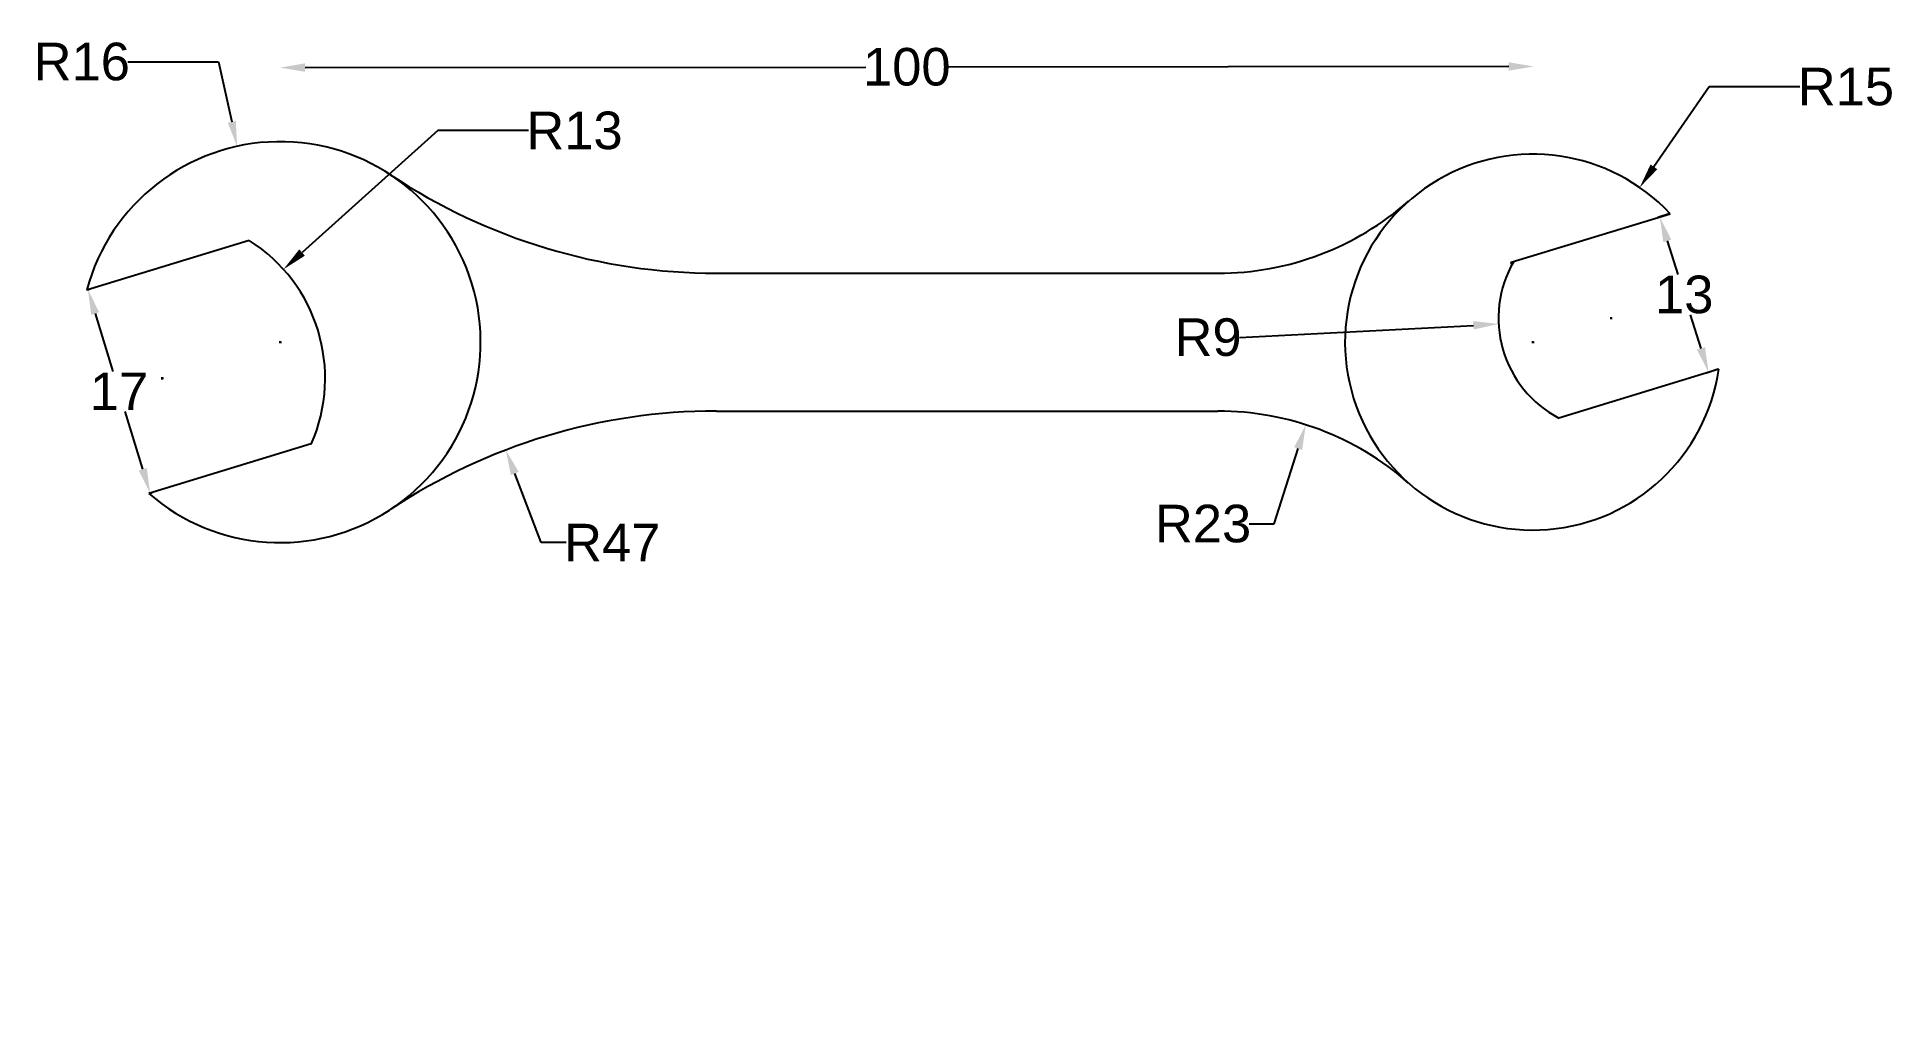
# Model space of a CAD drawing. Header units: millimetres. Extents: x 99 to 247, y 87 to 164.
import ezdxf

# ---------------------------------------------------------------- set-up
doc = ezdxf.new("R2010")
doc.units = ezdxf.units.MM
doc.header["$MEASUREMENT"] = 0
doc.styles.get("Standard").update_dxf_attribs({"font": 'arial.ttf'})
doc.dimstyles.get("Standard").update_dxf_attribs({"dimtxt": 3, "dimasz": 2, "dimexe": 0.18, "dimexo": 0.0625, "dimgap": 0.09, "dimtad": 0, "dimtih": 1, "dimtoh": 1, "dimdec": 0, "dimzin": 0, "dimdsep": 46, "dimtxsty": 'Standard', "dimcen": 0.09, "dimclrt": 3, "dimadec": 0, "dimazin": 0, "dimtfac": 1, "dimtdec": 0, "dimtofl": 0, "dimtmove": 0, "dimatfit": 3, "dimfxl": 1, "dimtfillclr": 3, "dimtolj": 1, "dimtzin": 0, "dimarcsym": 0})

# ---------------------------------------------------------------- blocks, each defined once
blk = doc.blocks.new('*D2')
at = {"color": 0, "lineweight": -2, "transparency": 16777216}
for p, q in [((130.74, 156.88), (119.91, 147.15)), ((137.98, 156.88), (130.74, 156.88)), ((108.66, 137.12), (108.84, 137.12)), ((108.75, 137.03), (108.75, 137.21))]:
    blk.add_line(p, q, dxfattribs=at)
at = {"color": 0, "transparency": 16777216}
blk.add_solid([(119.68, 147.4), (120.13, 146.9), (118.42, 145.81)], dxfattribs=at)
at = {"layer": 'Defpoints', "color": 0, "transparency": 16777216}
for p in [(118.42, 145.81), (108.75, 137.12)]:
    blk.add_point(p, dxfattribs=at)
at = {"color": 3, "transparency": 16777216, "insert": (141.65, 156.88), "char_height": 3, "attachment_point": 5}
blk.add_mtext('\\A1;R13', dxfattribs=at)
blk = doc.blocks.new('*D4')
at = {"color": 0, "lineweight": -2, "transparency": 16777216}
for p, q in [((102.77, 144.18), (102.98, 144.25)), ((103.39, 142.28), (104.8, 137.66)), ((107.19, 129.85), (105.78, 134.47)), ((107.74, 127.93), (107.95, 127.99))]:
    blk.add_line(p, q, dxfattribs=at)
at = {"color": 0, "transparency": 16777216}
for points in [[(103.71, 142.38), (103.07, 142.19), (102.81, 144.2)], [(107.51, 129.95), (106.87, 129.75), (107.78, 127.94)]]:
    blk.add_solid(points, dxfattribs=at)
at = {"layer": 'Defpoints', "color": 0, "transparency": 16777216}
for p in [(102.71, 144.17), (107.68, 127.91), (107.78, 127.94)]:
    blk.add_point(p, dxfattribs=at)
at = {"color": 3, "transparency": 16777216, "insert": (105.29, 136.07), "char_height": 3, "attachment_point": 5}
blk.add_mtext('\\A1;17', dxfattribs=at)
blk = doc.blocks.new('*D5')
at = {"color": 0, "lineweight": -2, "transparency": 16777216}
for p, q in [((229.05, 150.23), (228.12, 149.94)), ((228.89, 148.08), (229.73, 145.41)), ((231.58, 139.5), (230.74, 142.17)), ((232.94, 137.83), (232.01, 137.53))]:
    blk.add_line(p, q, dxfattribs=at)
at = {"color": 0, "transparency": 16777216}
for points in [[(229.21, 148.18), (228.57, 147.98), (228.29, 149.99)], [(231.9, 139.6), (231.26, 139.4), (232.18, 137.59)]]:
    blk.add_solid(points, dxfattribs=at)
at = {"layer": 'Defpoints', "color": 0, "transparency": 16777216}
for p in [(229.11, 150.25), (233, 137.84), (232.18, 137.59)]:
    blk.add_point(p, dxfattribs=at)
at = {"color": 3, "transparency": 16777216, "insert": (230.24, 143.79), "char_height": 3, "attachment_point": 5}
blk.add_mtext('\\A1;13', dxfattribs=at)
blk = doc.blocks.new('*D6')
at = {"color": 0, "lineweight": -2, "transparency": 16777216}
for p, q in [((194.74, 140.38), (213.42, 141.34)), ((224.32, 141.91), (224.5, 141.91)), ((224.41, 141.82), (224.41, 142))]:
    blk.add_line(p, q, dxfattribs=at)
at = {"color": 0, "transparency": 16777216}
blk.add_solid([(213.4, 141.68), (213.44, 141.01), (215.42, 141.45)], dxfattribs=at)
at = {"layer": 'Defpoints', "color": 0, "transparency": 16777216}
for p in [(215.42, 141.45), (224.41, 141.91)]:
    blk.add_point(p, dxfattribs=at)
at = {"color": 3, "transparency": 16777216, "insert": (192.23, 140.38), "char_height": 3, "attachment_point": 5}
blk.add_mtext('\\A1;R9', dxfattribs=at)
blk = doc.blocks.new('*D9')
at = {"color": 0, "lineweight": -2, "transparency": 16777216}
for p, q in [((232.24, 160.38), (227.82, 153.99)), ((239.46, 160.38), (232.24, 160.38)), ((218.07, 140), (218.25, 140)), ((218.16, 139.91), (218.16, 140.09))]:
    blk.add_line(p, q, dxfattribs=at)
at = {"color": 0, "transparency": 16777216}
blk.add_solid([(227.55, 154.18), (228.09, 153.8), (226.68, 152.34)], dxfattribs=at)
at = {"layer": 'Defpoints', "color": 0, "transparency": 16777216}
for p in [(226.68, 152.34), (218.16, 140)]:
    blk.add_point(p, dxfattribs=at)
at = {"color": 3, "transparency": 16777216, "insert": (243.15, 160.38), "char_height": 3, "attachment_point": 5}
blk.add_mtext('\\A1;R15', dxfattribs=at)
blk = doc.blocks.new('*D10')
at = {"color": 0, "lineweight": -2, "transparency": 16777216}
for p, q in [((106, 162.38), (113.24, 162.38)), ((113.24, 162.38), (114.29, 157.58)), ((118.07, 140), (118.25, 140)), ((118.16, 139.91), (118.16, 140.09))]:
    blk.add_line(p, q, dxfattribs=at)
at = {"color": 0, "transparency": 16777216}
blk.add_solid([(114.62, 157.65), (113.97, 157.51), (114.72, 155.63)], dxfattribs=at)
at = {"layer": 'Defpoints', "color": 0, "transparency": 16777216}
for p in [(114.72, 155.63), (118.16, 140)]:
    blk.add_point(p, dxfattribs=at)
at = {"color": 3, "transparency": 16777216, "insert": (102.32, 162.38), "char_height": 3, "attachment_point": 5}
blk.add_mtext('\\A1;R16', dxfattribs=at)
blk = doc.blocks.new('*D11')
at = {"color": 0, "lineweight": -2, "transparency": 16777216}
for p, q in [((120.14, 161.92), (164.92, 161.96)), ((216.23, 162), (171.44, 161.96))]:
    blk.add_line(p, q, dxfattribs=at)
at = {"color": 0, "transparency": 16777216}
for points in [[(120.13, 162.25), (120.14, 161.58), (118.14, 161.91)], [(216.22, 162.34), (216.23, 161.67), (218.23, 162)]]:
    blk.add_solid(points, dxfattribs=at)
at = {"layer": 'Defpoints', "color": 0, "transparency": 16777216}
for p in [(218.23, 162), (118.16, 139.91), (218.25, 140)]:
    blk.add_point(p, dxfattribs=at)
at = {"color": 3, "transparency": 16777216, "insert": (168.18, 161.96), "char_height": 3, "attachment_point": 5}
blk.add_mtext('\\A1;100', dxfattribs=at)
blk = doc.blocks.new('*D12')
at = {"color": 0, "lineweight": -2, "transparency": 16777216}
for p, q in [((197.5, 125.5), (199.42, 131.5)), ((195.5, 125.5), (197.5, 125.5))]:
    blk.add_line(p, q, dxfattribs=at)
at = {"color": 0, "transparency": 16777216}
blk.add_solid([(199.1, 131.6), (199.74, 131.4), (200.03, 133.41)], dxfattribs=at)
at = {"layer": 'Defpoints', "color": 0, "transparency": 16777216}
for p in [(200.03, 133.41), (193.02, 111.5)]:
    blk.add_point(p, dxfattribs=at)
at = {"color": 3, "transparency": 16777216, "insert": (191.83, 125.5), "char_height": 3, "attachment_point": 5}
blk.add_mtext('\\A1;R23', dxfattribs=at)
blk = doc.blocks.new('*D13')
at = {"color": 0, "lineweight": -2, "transparency": 16777216}
for p, q in [((139, 124), (136.88, 129.52)), ((141, 124), (139, 124))]:
    blk.add_line(p, q, dxfattribs=at)
at = {"color": 0, "transparency": 16777216}
blk.add_solid([(137.2, 129.64), (136.57, 129.4), (136.17, 131.39)], dxfattribs=at)
at = {"layer": 'Defpoints', "color": 0, "transparency": 16777216}
for p in [(136.17, 131.39), (152.98, 87.5)]:
    blk.add_point(p, dxfattribs=at)
at = {"color": 3, "transparency": 16777216, "insert": (144.67, 124), "char_height": 3, "attachment_point": 5}
blk.add_mtext('\\A1;R47', dxfattribs=at)

msp = doc.modelspace()

# ---------------------------------------------------------------- linework, layer by layer
for p, q in [((216.43, 146.37), (229.11, 150.25)), ((102.71, 144.17), (115.67, 148.13)), ((152.98, 145.5), (193.02, 145.5)), ((216.48, 146.18), (216.43, 146.37)), ((203.16, 140), (203.16, 140)), ((233, 137.84), (220.23, 133.94)), ((152.98, 134.5), (193.02, 134.5)), ((120.64, 131.87), (107.68, 127.91))]:
    msp.add_line(p, q)
for centre, radius, start, end in [((118.16, 140), 16, 229.09, 164.91), ((218.16, 140), 15, 43.096, 351.736), ((152.98, 192.5), 47, 236.4427, 270), ((193.02, 168.5), 23, 270, 311.4096), ((108.75, 137.12), 13, 336.1678, 57.8322), ((224.41, 141.91), 9, 149.8507, 242.3421), ((152.98, 87.5), 47, 90, 123.5573), ((193.02, 111.5), 23, 48.5904, 90)]:
    msp.add_arc(centre, radius, start, end)

# ---------------------------------------------------------------- dimensions: what is measured, and where the dimension line sits
for center, mpoint, picture, middle in [((118.16, 140), (114.72, 155.63), '*D10', (102.32, 162.38)), ((218.16, 140), (226.68, 152.34), '*D9', (243.15, 160.38)), ((108.75, 137.12), (118.42, 145.81), '*D2', (141.65, 156.88)), ((224.41, 141.91), (215.42, 141.45), '*D6', (194.74, 140.38)), ((193.02, 111.5), (200.03, 133.41), '*D12', (191.83, 125.5)), ((152.98, 87.5), (136.17, 131.39), '*D13', (144.67, 124))]:
    dim = msp.add_radius_dim(center=center, mpoint=mpoint, dimstyle='Standard')
    dim.commit()
    dim.dimension.update_dxf_attribs({"geometry": picture, "text_midpoint": middle, "dimtype": 164})
dim = msp.add_aligned_dim(p1=(118.16, 139.91), p2=(218.25, 140), distance=22, dimstyle='Standard', override={"dimse1": 1, "dimse2": 1})
dim.commit()
dim.dimension.update_dxf_attribs({"geometry": '*D11', "text_midpoint": (168.18, 161.96)})
for p1, p2, distance, picture, middle in [((229.11, 150.25), (233, 137.84), -0.86, '*D5', (230.24, 143.79)), ((102.71, 144.17), (107.68, 127.91), 0.1, '*D4', (105.29, 136.07))]:
    dim = msp.add_aligned_dim(p1=p1, p2=p2, distance=distance, dimstyle='Standard')
    dim.commit()
    dim.dimension.update_dxf_attribs({"geometry": picture, "text_midpoint": middle})

doc.saveas('drawing.dxf')
